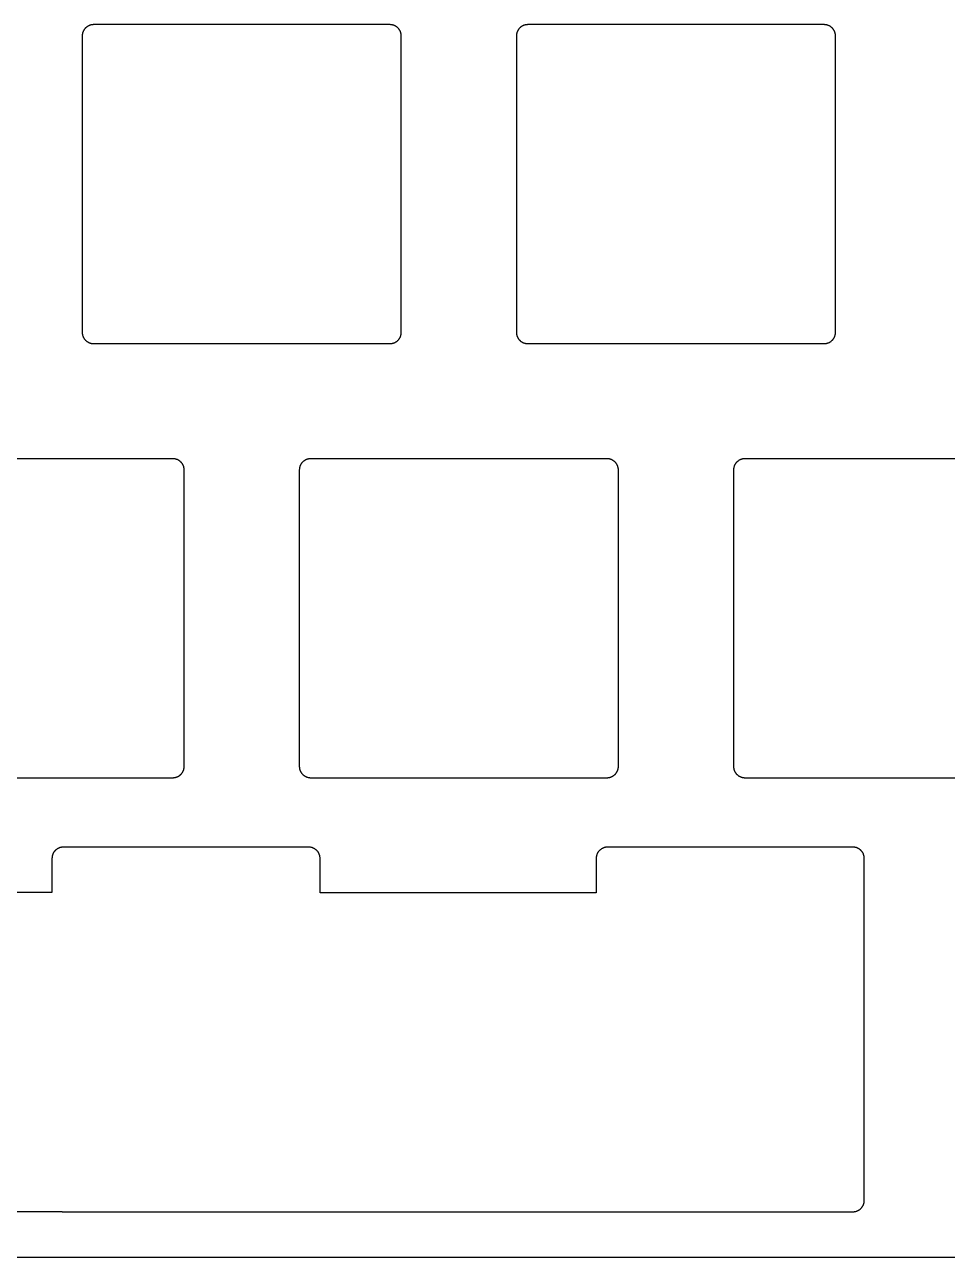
# Model space of a CAD drawing. Header units: millimetres. Extents: x -2014 to -1710, y 1046 to 1151.
# Drawn here: x -1866.6 to -1826.2, y 1051.6 to 1105.7 of the extents above; entities that cross this region are included whole.
import ezdxf

# ---------------------------------------------------------------- set-up
doc = ezdxf.new("R2010")
doc.units = ezdxf.units.MM
doc.layers.add('Layer 01', color=1, linetype='Continuous', true_color=0xff0000)

msp = doc.modelspace()

# ---------------------------------------------------------------- linework, layer by layer
at = {"layer": 'Layer 01', "color": 254, "true_color": 0xcad1ee}
for points in [[(-1863.61549, 1105.705865), (-1863.632561, 1105.705574), (-1863.649611, 1105.7047), (-1863.666622, 1105.703244), (-1863.683574, 1105.701208), (-1863.700445, 1105.698595), (-1863.717218, 1105.695407), (-1863.733872, 1105.691649), (-1863.750389, 1105.687324), (-1863.766748, 1105.682438), (-1863.78293, 1105.676996), (-1863.798917, 1105.671004), (-1863.814691, 1105.664471), (-1863.830232, 1105.657403), (-1863.845523, 1105.649808), (-1863.860545, 1105.641695), (-1863.875282, 1105.633075), (-1863.889716, 1105.623956), (-1863.90383, 1105.61435), (-1863.917608, 1105.604268), (-1863.931034, 1105.593721), (-1863.944092, 1105.582722), (-1863.956767, 1105.571283), (-1863.969044, 1105.559419), (-1863.980908, 1105.547142), (-1863.992347, 1105.534467), (-1864.003346, 1105.521409), (-1864.013893, 1105.507983), (-1864.023975, 1105.494205), (-1864.033581, 1105.480091), (-1864.0427, 1105.465657), (-1864.051321, 1105.45092), (-1864.059433, 1105.435898), (-1864.067028, 1105.420607), (-1864.074096, 1105.405066), (-1864.080629, 1105.389292), (-1864.086621, 1105.373305), (-1864.092063, 1105.357122), (-1864.096949, 1105.340764), (-1864.101274, 1105.324247), (-1864.105032, 1105.307593), (-1864.10822, 1105.29082), (-1864.110833, 1105.273949), (-1864.112869, 1105.256997), (-1864.114325, 1105.239986), (-1864.115199, 1105.222936), (-1864.11549, 1105.205865)], [(-1850.61549, 1105.705865), (-1863.61549, 1105.705865)], [(-1850.11549, 1105.205865), (-1850.115782, 1105.222936), (-1850.116656, 1105.239986), (-1850.118112, 1105.256997), (-1850.120147, 1105.273949), (-1850.122761, 1105.29082), (-1850.125948, 1105.307593), (-1850.129707, 1105.324247), (-1850.134032, 1105.340764), (-1850.138918, 1105.357122), (-1850.14436, 1105.373305), (-1850.150351, 1105.389292), (-1850.156885, 1105.405066), (-1850.163953, 1105.420607), (-1850.171548, 1105.435898), (-1850.17966, 1105.45092), (-1850.188281, 1105.465657), (-1850.197399, 1105.480091), (-1850.207005, 1105.494205), (-1850.217088, 1105.507983), (-1850.227635, 1105.521409), (-1850.238634, 1105.534467), (-1850.250072, 1105.547142), (-1850.261937, 1105.559419), (-1850.274214, 1105.571283), (-1850.286888, 1105.582722), (-1850.299946, 1105.593721), (-1850.313372, 1105.604268), (-1850.32715, 1105.61435), (-1850.341264, 1105.623956), (-1850.355698, 1105.633075), (-1850.370435, 1105.641695), (-1850.385458, 1105.649808), (-1850.400749, 1105.657403), (-1850.41629, 1105.664471), (-1850.432063, 1105.671004), (-1850.44805, 1105.676996), (-1850.464233, 1105.682438), (-1850.480592, 1105.687324), (-1850.497108, 1105.691649), (-1850.513762, 1105.695407), (-1850.530535, 1105.698595), (-1850.547407, 1105.701208), (-1850.564358, 1105.703244), (-1850.581369, 1105.7047), (-1850.59842, 1105.705574), (-1850.61549, 1105.705865)], [(-1844.56549, 1105.705865), (-1844.582561, 1105.705574), (-1844.599611, 1105.7047), (-1844.616622, 1105.703244), (-1844.633574, 1105.701208), (-1844.650445, 1105.698595), (-1844.667218, 1105.695407), (-1844.683872, 1105.691649), (-1844.700389, 1105.687324), (-1844.716748, 1105.682438), (-1844.73293, 1105.676996), (-1844.748917, 1105.671004), (-1844.764691, 1105.664471), (-1844.780232, 1105.657403), (-1844.795523, 1105.649808), (-1844.810545, 1105.641695), (-1844.825282, 1105.633075), (-1844.839716, 1105.623956), (-1844.85383, 1105.61435), (-1844.867608, 1105.604268), (-1844.881034, 1105.593721), (-1844.894092, 1105.582722), (-1844.906767, 1105.571283), (-1844.919044, 1105.559419), (-1844.930908, 1105.547142), (-1844.942347, 1105.534467), (-1844.953346, 1105.521409), (-1844.963893, 1105.507983), (-1844.973975, 1105.494205), (-1844.983581, 1105.480091), (-1844.9927, 1105.465657), (-1845.001321, 1105.45092), (-1845.009433, 1105.435898), (-1845.017028, 1105.420607), (-1845.024096, 1105.405066), (-1845.030629, 1105.389292), (-1845.036621, 1105.373305), (-1845.042063, 1105.357122), (-1845.046949, 1105.340764), (-1845.051274, 1105.324247), (-1845.055032, 1105.307593), (-1845.05822, 1105.29082), (-1845.060833, 1105.273949), (-1845.062869, 1105.256997), (-1845.064325, 1105.239986), (-1845.065199, 1105.222936), (-1845.06549, 1105.205865)], [(-1831.56549, 1105.705865), (-1844.56549, 1105.705865)], [(-1831.06549, 1105.205865), (-1831.065782, 1105.222936), (-1831.066656, 1105.239986), (-1831.068112, 1105.256997), (-1831.070147, 1105.273949), (-1831.072761, 1105.29082), (-1831.075948, 1105.307593), (-1831.079707, 1105.324247), (-1831.084032, 1105.340764), (-1831.088918, 1105.357122), (-1831.09436, 1105.373305), (-1831.100351, 1105.389292), (-1831.106885, 1105.405066), (-1831.113953, 1105.420607), (-1831.121548, 1105.435898), (-1831.12966, 1105.45092), (-1831.138281, 1105.465657), (-1831.147399, 1105.480091), (-1831.157005, 1105.494205), (-1831.167088, 1105.507983), (-1831.177635, 1105.521409), (-1831.188634, 1105.534467), (-1831.200072, 1105.547142), (-1831.211937, 1105.559419), (-1831.224214, 1105.571283), (-1831.236888, 1105.582722), (-1831.249946, 1105.593721), (-1831.263372, 1105.604268), (-1831.27715, 1105.61435), (-1831.291264, 1105.623956), (-1831.305698, 1105.633075), (-1831.320435, 1105.641695), (-1831.335458, 1105.649808), (-1831.350749, 1105.657403), (-1831.36629, 1105.664471), (-1831.382063, 1105.671004), (-1831.39805, 1105.676996), (-1831.414233, 1105.682438), (-1831.430592, 1105.687324), (-1831.447108, 1105.691649), (-1831.463762, 1105.695407), (-1831.480535, 1105.698595), (-1831.497407, 1105.701208), (-1831.514358, 1105.703244), (-1831.531369, 1105.7047), (-1831.54842, 1105.705574), (-1831.56549, 1105.705865)], [(-1864.11549, 1105.205865), (-1864.11549, 1092.205865)], [(-1850.11549, 1092.205865), (-1850.11549, 1105.205865)], [(-1845.06549, 1105.205865), (-1845.06549, 1092.205865)], [(-1831.06549, 1104.711898), (-1831.06549, 1105.205865)], [(-1831.065472, 1104.705847), (-1831.06549, 1104.711898)], [(-1831.065472, 1092.705847), (-1831.065472, 1104.705847)], [(-1831.06549, 1092.699795), (-1831.065472, 1092.705847)], [(-1831.06549, 1092.205865), (-1831.06549, 1092.699795)], [(-1864.11549, 1092.205865), (-1864.115199, 1092.188795), (-1864.114325, 1092.171744), (-1864.112869, 1092.154733), (-1864.110833, 1092.137782), (-1864.10822, 1092.12091), (-1864.105032, 1092.104137), (-1864.101274, 1092.087483), (-1864.096949, 1092.070967), (-1864.092063, 1092.054608), (-1864.086621, 1092.038425), (-1864.080629, 1092.022438), (-1864.074096, 1092.006665), (-1864.067028, 1091.991123), (-1864.059433, 1091.975833), (-1864.051321, 1091.96081), (-1864.0427, 1091.946073), (-1864.033581, 1091.931639), (-1864.023975, 1091.917525), (-1864.013893, 1091.903747), (-1864.003346, 1091.890321), (-1863.992347, 1091.877263), (-1863.980908, 1091.864589), (-1863.969044, 1091.852312), (-1863.956767, 1091.840447), (-1863.944092, 1091.829009), (-1863.931034, 1091.81801), (-1863.917608, 1091.807463), (-1863.90383, 1091.79738), (-1863.889716, 1091.787774), (-1863.875282, 1091.778656), (-1863.860545, 1091.770035), (-1863.845523, 1091.761923), (-1863.830232, 1091.754328), (-1863.814691, 1091.74726), (-1863.798917, 1091.740726), (-1863.78293, 1091.734735), (-1863.766748, 1091.729293), (-1863.750389, 1091.724407), (-1863.733872, 1091.720082), (-1863.717218, 1091.716323), (-1863.700445, 1091.713135), (-1863.683574, 1091.710522), (-1863.666622, 1091.708487), (-1863.649611, 1091.707031), (-1863.632561, 1091.706157), (-1863.61549, 1091.705865)], [(-1850.61549, 1091.705865), (-1850.59842, 1091.706157), (-1850.581369, 1091.707031), (-1850.564358, 1091.708487), (-1850.547407, 1091.710522), (-1850.530535, 1091.713135), (-1850.513762, 1091.716323), (-1850.497108, 1091.720082), (-1850.480592, 1091.724407), (-1850.464233, 1091.729293), (-1850.44805, 1091.734735), (-1850.432063, 1091.740726), (-1850.41629, 1091.74726), (-1850.400749, 1091.754328), (-1850.385458, 1091.761923), (-1850.370435, 1091.770035), (-1850.355698, 1091.778656), (-1850.341264, 1091.787774), (-1850.32715, 1091.79738), (-1850.313372, 1091.807463), (-1850.299946, 1091.81801), (-1850.286888, 1091.829009), (-1850.274214, 1091.840447), (-1850.261937, 1091.852312), (-1850.250072, 1091.864589), (-1850.238634, 1091.877263), (-1850.227635, 1091.890321), (-1850.217088, 1091.903747), (-1850.207005, 1091.917525), (-1850.197399, 1091.931639), (-1850.188281, 1091.946073), (-1850.17966, 1091.96081), (-1850.171548, 1091.975833), (-1850.163953, 1091.991123), (-1850.156885, 1092.006665), (-1850.150351, 1092.022438), (-1850.14436, 1092.038425), (-1850.138918, 1092.054608), (-1850.134032, 1092.070967), (-1850.129707, 1092.087483), (-1850.125948, 1092.104137), (-1850.122761, 1092.12091), (-1850.120147, 1092.137782), (-1850.118112, 1092.154733), (-1850.116656, 1092.171744), (-1850.115782, 1092.188795), (-1850.11549, 1092.205865)], [(-1845.06549, 1092.205865), (-1845.065199, 1092.188795), (-1845.064325, 1092.171744), (-1845.062869, 1092.154733), (-1845.060833, 1092.137782), (-1845.05822, 1092.12091), (-1845.055032, 1092.104137), (-1845.051274, 1092.087483), (-1845.046949, 1092.070967), (-1845.042063, 1092.054608), (-1845.036621, 1092.038425), (-1845.030629, 1092.022438), (-1845.024096, 1092.006665), (-1845.017028, 1091.991123), (-1845.009433, 1091.975833), (-1845.001321, 1091.96081), (-1844.9927, 1091.946073), (-1844.983581, 1091.931639), (-1844.973975, 1091.917525), (-1844.963893, 1091.903747), (-1844.953346, 1091.890321), (-1844.942347, 1091.877263), (-1844.930908, 1091.864589), (-1844.919044, 1091.852312), (-1844.906767, 1091.840447), (-1844.894092, 1091.829009), (-1844.881034, 1091.81801), (-1844.867608, 1091.807463), (-1844.85383, 1091.79738), (-1844.839716, 1091.787774), (-1844.825282, 1091.778656), (-1844.810545, 1091.770035), (-1844.795523, 1091.761923), (-1844.780232, 1091.754328), (-1844.764691, 1091.74726), (-1844.748917, 1091.740726), (-1844.73293, 1091.734735), (-1844.716748, 1091.729293), (-1844.700389, 1091.724407), (-1844.683872, 1091.720082), (-1844.667218, 1091.716323), (-1844.650445, 1091.713135), (-1844.633574, 1091.710522), (-1844.616622, 1091.708487), (-1844.599611, 1091.707031), (-1844.582561, 1091.706157), (-1844.56549, 1091.705865)], [(-1831.56549, 1091.705865), (-1831.54842, 1091.706157), (-1831.531369, 1091.707031), (-1831.514358, 1091.708487), (-1831.497407, 1091.710522), (-1831.480535, 1091.713135), (-1831.463762, 1091.716323), (-1831.447108, 1091.720082), (-1831.430592, 1091.724407), (-1831.414233, 1091.729293), (-1831.39805, 1091.734735), (-1831.382063, 1091.740726), (-1831.36629, 1091.74726), (-1831.350749, 1091.754328), (-1831.335458, 1091.761923), (-1831.320435, 1091.770035), (-1831.305698, 1091.778656), (-1831.291264, 1091.787774), (-1831.27715, 1091.79738), (-1831.263372, 1091.807463), (-1831.249946, 1091.81801), (-1831.236888, 1091.829009), (-1831.224214, 1091.840447), (-1831.211937, 1091.852312), (-1831.200072, 1091.864589), (-1831.188634, 1091.877263), (-1831.177635, 1091.890321), (-1831.167088, 1091.903747), (-1831.157005, 1091.917525), (-1831.147399, 1091.931639), (-1831.138281, 1091.946073), (-1831.12966, 1091.96081), (-1831.121548, 1091.975833), (-1831.113953, 1091.991123), (-1831.106885, 1092.006665), (-1831.100351, 1092.022438), (-1831.09436, 1092.038425), (-1831.088918, 1092.054608), (-1831.084032, 1092.070967), (-1831.079707, 1092.087483), (-1831.075948, 1092.104137), (-1831.072761, 1092.12091), (-1831.070147, 1092.137782), (-1831.068112, 1092.154733), (-1831.066656, 1092.171744), (-1831.065782, 1092.188795), (-1831.06549, 1092.205865)], [(-1863.61549, 1091.705865), (-1863.121542, 1091.705865)], [(-1863.121542, 1091.705865), (-1863.115494, 1091.705847)], [(-1863.115494, 1091.705847), (-1851.115458, 1091.705847)], [(-1851.115458, 1091.705847), (-1851.109439, 1091.705865)], [(-1851.109439, 1091.705865), (-1850.61549, 1091.705865)], [(-1844.56549, 1091.705865), (-1844.071523, 1091.705865)], [(-1844.071523, 1091.705865), (-1844.065475, 1091.705847)], [(-1844.065475, 1091.705847), (-1832.065472, 1091.705847)], [(-1832.065472, 1091.705847), (-1832.059421, 1091.705865)], [(-1832.059421, 1091.705865), (-1831.56549, 1091.705865)], [(-1860.14049, 1086.655865), (-1873.14049, 1086.655865)], [(-1859.64049, 1086.155865), (-1859.640782, 1086.172936), (-1859.641656, 1086.189986), (-1859.643112, 1086.206997), (-1859.645147, 1086.223949), (-1859.647761, 1086.24082), (-1859.650948, 1086.257593), (-1859.654707, 1086.274247), (-1859.659032, 1086.290764), (-1859.663918, 1086.307122), (-1859.66936, 1086.323305), (-1859.675351, 1086.339292), (-1859.681885, 1086.355066), (-1859.688953, 1086.370607), (-1859.696548, 1086.385898), (-1859.70466, 1086.40092), (-1859.713281, 1086.415657), (-1859.722399, 1086.430091), (-1859.732005, 1086.444205), (-1859.742088, 1086.457983), (-1859.752635, 1086.471409), (-1859.763634, 1086.484467), (-1859.775072, 1086.497142), (-1859.786937, 1086.509419), (-1859.799214, 1086.521283), (-1859.811888, 1086.532722), (-1859.824946, 1086.543721), (-1859.838372, 1086.554268), (-1859.85215, 1086.56435), (-1859.866264, 1086.573956), (-1859.880698, 1086.583075), (-1859.895435, 1086.591695), (-1859.910458, 1086.599808), (-1859.925749, 1086.607403), (-1859.94129, 1086.614471), (-1859.957063, 1086.621004), (-1859.97305, 1086.626996), (-1859.989233, 1086.632438), (-1860.005592, 1086.637324), (-1860.022108, 1086.641649), (-1860.038762, 1086.645407), (-1860.055535, 1086.648595), (-1860.072407, 1086.651208), (-1860.089358, 1086.653244), (-1860.106369, 1086.6547), (-1860.12342, 1086.655574), (-1860.14049, 1086.655865)], [(-1854.09049, 1086.655865), (-1854.107561, 1086.655574), (-1854.124611, 1086.6547), (-1854.141622, 1086.653244), (-1854.158574, 1086.651208), (-1854.175445, 1086.648595), (-1854.192218, 1086.645407), (-1854.208872, 1086.641649), (-1854.225389, 1086.637324), (-1854.241748, 1086.632438), (-1854.25793, 1086.626996), (-1854.273917, 1086.621004), (-1854.289691, 1086.614471), (-1854.305232, 1086.607403), (-1854.320523, 1086.599808), (-1854.335545, 1086.591695), (-1854.350282, 1086.583075), (-1854.364716, 1086.573956), (-1854.37883, 1086.56435), (-1854.392608, 1086.554268), (-1854.406034, 1086.543721), (-1854.419092, 1086.532722), (-1854.431767, 1086.521283), (-1854.444044, 1086.509419), (-1854.455908, 1086.497142), (-1854.467347, 1086.484467), (-1854.478346, 1086.471409), (-1854.488893, 1086.457983), (-1854.498975, 1086.444205), (-1854.508581, 1086.430091), (-1854.5177, 1086.415657), (-1854.526321, 1086.40092), (-1854.534433, 1086.385898), (-1854.542028, 1086.370607), (-1854.549096, 1086.355066), (-1854.555629, 1086.339292), (-1854.561621, 1086.323305), (-1854.567063, 1086.307122), (-1854.571949, 1086.290764), (-1854.576274, 1086.274247), (-1854.580032, 1086.257593), (-1854.58322, 1086.24082), (-1854.585833, 1086.223949), (-1854.587869, 1086.206997), (-1854.589325, 1086.189986), (-1854.590199, 1086.172936), (-1854.59049, 1086.155865)], [(-1841.09049, 1086.655865), (-1854.09049, 1086.655865)], [(-1840.59049, 1086.155865), (-1840.590782, 1086.172936), (-1840.591656, 1086.189986), (-1840.593112, 1086.206997), (-1840.595147, 1086.223949), (-1840.597761, 1086.24082), (-1840.600948, 1086.257593), (-1840.604707, 1086.274247), (-1840.609032, 1086.290764), (-1840.613918, 1086.307122), (-1840.61936, 1086.323305), (-1840.625351, 1086.339292), (-1840.631885, 1086.355066), (-1840.638953, 1086.370607), (-1840.646548, 1086.385898), (-1840.65466, 1086.40092), (-1840.663281, 1086.415657), (-1840.672399, 1086.430091), (-1840.682005, 1086.444205), (-1840.692088, 1086.457983), (-1840.702635, 1086.471409), (-1840.713634, 1086.484467), (-1840.725072, 1086.497142), (-1840.736937, 1086.509419), (-1840.749214, 1086.521283), (-1840.761888, 1086.532722), (-1840.774946, 1086.543721), (-1840.788372, 1086.554268), (-1840.80215, 1086.56435), (-1840.816264, 1086.573956), (-1840.830698, 1086.583075), (-1840.845435, 1086.591695), (-1840.860458, 1086.599808), (-1840.875749, 1086.607403), (-1840.89129, 1086.614471), (-1840.907063, 1086.621004), (-1840.92305, 1086.626996), (-1840.939233, 1086.632438), (-1840.955592, 1086.637324), (-1840.972108, 1086.641649), (-1840.988762, 1086.645407), (-1841.005535, 1086.648595), (-1841.022407, 1086.651208), (-1841.039358, 1086.653244), (-1841.056369, 1086.6547), (-1841.07342, 1086.655574), (-1841.09049, 1086.655865)], [(-1835.04049, 1086.655865), (-1835.057561, 1086.655574), (-1835.074611, 1086.6547), (-1835.091622, 1086.653244), (-1835.108574, 1086.651208), (-1835.125445, 1086.648595), (-1835.142218, 1086.645407), (-1835.158872, 1086.641649), (-1835.175389, 1086.637324), (-1835.191748, 1086.632438), (-1835.20793, 1086.626996), (-1835.223917, 1086.621004), (-1835.239691, 1086.614471), (-1835.255232, 1086.607403), (-1835.270523, 1086.599808), (-1835.285545, 1086.591695), (-1835.300282, 1086.583075), (-1835.314716, 1086.573956), (-1835.32883, 1086.56435), (-1835.342608, 1086.554268), (-1835.356034, 1086.543721), (-1835.369092, 1086.532722), (-1835.381767, 1086.521283), (-1835.394044, 1086.509419), (-1835.405908, 1086.497142), (-1835.417347, 1086.484467), (-1835.428346, 1086.471409), (-1835.438893, 1086.457983), (-1835.448975, 1086.444205), (-1835.458581, 1086.430091), (-1835.4677, 1086.415657), (-1835.476321, 1086.40092), (-1835.484433, 1086.385898), (-1835.492028, 1086.370607), (-1835.499096, 1086.355066), (-1835.505629, 1086.339292), (-1835.511621, 1086.323305), (-1835.517063, 1086.307122), (-1835.521949, 1086.290764), (-1835.526274, 1086.274247), (-1835.530032, 1086.257593), (-1835.53322, 1086.24082), (-1835.535833, 1086.223949), (-1835.537869, 1086.206997), (-1835.539325, 1086.189986), (-1835.540199, 1086.172936), (-1835.54049, 1086.155865)], [(-1822.04049, 1086.655865), (-1835.04049, 1086.655865)], [(-1859.64049, 1073.155865), (-1859.64049, 1086.155865)], [(-1854.59049, 1086.155865), (-1854.59049, 1073.155865)], [(-1840.59049, 1073.155865), (-1840.59049, 1086.155865)], [(-1835.54049, 1086.155865), (-1835.54049, 1073.155865)], [(-1860.14049, 1072.655865), (-1860.12342, 1072.656157), (-1860.106369, 1072.657031), (-1860.089358, 1072.658487), (-1860.072407, 1072.660522), (-1860.055535, 1072.663135), (-1860.038762, 1072.666323), (-1860.022108, 1072.670082), (-1860.005592, 1072.674407), (-1859.989233, 1072.679293), (-1859.97305, 1072.684735), (-1859.957063, 1072.690726), (-1859.94129, 1072.69726), (-1859.925749, 1072.704328), (-1859.910458, 1072.711923), (-1859.895435, 1072.720035), (-1859.880698, 1072.728656), (-1859.866264, 1072.737774), (-1859.85215, 1072.74738), (-1859.838372, 1072.757463), (-1859.824946, 1072.76801), (-1859.811888, 1072.779009), (-1859.799214, 1072.790447), (-1859.786937, 1072.802312), (-1859.775072, 1072.814589), (-1859.763634, 1072.827263), (-1859.752635, 1072.840321), (-1859.742088, 1072.853747), (-1859.732005, 1072.867525), (-1859.722399, 1072.881639), (-1859.713281, 1072.896073), (-1859.70466, 1072.91081), (-1859.696548, 1072.925833), (-1859.688953, 1072.941123), (-1859.681885, 1072.956665), (-1859.675351, 1072.972438), (-1859.66936, 1072.988425), (-1859.663918, 1073.004608), (-1859.659032, 1073.020967), (-1859.654707, 1073.037483), (-1859.650948, 1073.054137), (-1859.647761, 1073.07091), (-1859.645147, 1073.087782), (-1859.643112, 1073.104733), (-1859.641656, 1073.121744), (-1859.640782, 1073.138795), (-1859.64049, 1073.155865)], [(-1854.59049, 1073.155865), (-1854.590199, 1073.138795), (-1854.589325, 1073.121744), (-1854.587869, 1073.104733), (-1854.585833, 1073.087782), (-1854.58322, 1073.07091), (-1854.580032, 1073.054137), (-1854.576274, 1073.037483), (-1854.571949, 1073.020967), (-1854.567063, 1073.004608), (-1854.561621, 1072.988425), (-1854.555629, 1072.972438), (-1854.549096, 1072.956665), (-1854.542028, 1072.941123), (-1854.534433, 1072.925833), (-1854.526321, 1072.91081), (-1854.5177, 1072.896073), (-1854.508581, 1072.881639), (-1854.498975, 1072.867525), (-1854.488893, 1072.853747), (-1854.478346, 1072.840321), (-1854.467347, 1072.827263), (-1854.455908, 1072.814589), (-1854.444044, 1072.802312), (-1854.431767, 1072.790447), (-1854.419092, 1072.779009), (-1854.406034, 1072.76801), (-1854.392608, 1072.757463), (-1854.37883, 1072.74738), (-1854.364716, 1072.737774), (-1854.350282, 1072.728656), (-1854.335545, 1072.720035), (-1854.320523, 1072.711923), (-1854.305232, 1072.704328), (-1854.289691, 1072.69726), (-1854.273917, 1072.690726), (-1854.25793, 1072.684735), (-1854.241748, 1072.679293), (-1854.225389, 1072.674407), (-1854.208872, 1072.670082), (-1854.192218, 1072.666323), (-1854.175445, 1072.663135), (-1854.158574, 1072.660522), (-1854.141622, 1072.658487), (-1854.124611, 1072.657031), (-1854.107561, 1072.656157), (-1854.09049, 1072.655865)], [(-1841.09049, 1072.655865), (-1841.07342, 1072.656157), (-1841.056369, 1072.657031), (-1841.039358, 1072.658487), (-1841.022407, 1072.660522), (-1841.005535, 1072.663135), (-1840.988762, 1072.666323), (-1840.972108, 1072.670082), (-1840.955592, 1072.674407), (-1840.939233, 1072.679293), (-1840.92305, 1072.684735), (-1840.907063, 1072.690726), (-1840.89129, 1072.69726), (-1840.875749, 1072.704328), (-1840.860458, 1072.711923), (-1840.845435, 1072.720035), (-1840.830698, 1072.728656), (-1840.816264, 1072.737774), (-1840.80215, 1072.74738), (-1840.788372, 1072.757463), (-1840.774946, 1072.76801), (-1840.761888, 1072.779009), (-1840.749214, 1072.790447), (-1840.736937, 1072.802312), (-1840.725072, 1072.814589), (-1840.713634, 1072.827263), (-1840.702635, 1072.840321), (-1840.692088, 1072.853747), (-1840.682005, 1072.867525), (-1840.672399, 1072.881639), (-1840.663281, 1072.896073), (-1840.65466, 1072.91081), (-1840.646548, 1072.925833), (-1840.638953, 1072.941123), (-1840.631885, 1072.956665), (-1840.625351, 1072.972438), (-1840.61936, 1072.988425), (-1840.613918, 1073.004608), (-1840.609032, 1073.020967), (-1840.604707, 1073.037483), (-1840.600948, 1073.054137), (-1840.597761, 1073.07091), (-1840.595147, 1073.087782), (-1840.593112, 1073.104733), (-1840.591656, 1073.121744), (-1840.590782, 1073.138795), (-1840.59049, 1073.155865)], [(-1835.54049, 1073.155865), (-1835.540199, 1073.138795), (-1835.539325, 1073.121744), (-1835.537869, 1073.104733), (-1835.535833, 1073.087782), (-1835.53322, 1073.07091), (-1835.530032, 1073.054137), (-1835.526274, 1073.037483), (-1835.521949, 1073.020967), (-1835.517063, 1073.004608), (-1835.511621, 1072.988425), (-1835.505629, 1072.972438), (-1835.499096, 1072.956665), (-1835.492028, 1072.941123), (-1835.484433, 1072.925833), (-1835.476321, 1072.91081), (-1835.4677, 1072.896073), (-1835.458581, 1072.881639), (-1835.448975, 1072.867525), (-1835.438893, 1072.853747), (-1835.428346, 1072.840321), (-1835.417347, 1072.827263), (-1835.405908, 1072.814589), (-1835.394044, 1072.802312), (-1835.381767, 1072.790447), (-1835.369092, 1072.779009), (-1835.356034, 1072.76801), (-1835.342608, 1072.757463), (-1835.32883, 1072.74738), (-1835.314716, 1072.737774), (-1835.300282, 1072.728656), (-1835.285545, 1072.720035), (-1835.270523, 1072.711923), (-1835.255232, 1072.704328), (-1835.239691, 1072.69726), (-1835.223917, 1072.690726), (-1835.20793, 1072.684735), (-1835.191748, 1072.679293), (-1835.175389, 1072.674407), (-1835.158872, 1072.670082), (-1835.142218, 1072.666323), (-1835.125445, 1072.663135), (-1835.108574, 1072.660522), (-1835.091622, 1072.658487), (-1835.074611, 1072.657031), (-1835.057561, 1072.656157), (-1835.04049, 1072.655865)], [(-1873.14049, 1072.655865), (-1860.14049, 1072.655865)], [(-1854.09049, 1072.655865), (-1841.09049, 1072.655865)], [(-1835.04049, 1072.655865), (-1822.04049, 1072.655865)], [(-1864.941428, 1069.609575), (-1864.958499, 1069.609283), (-1864.97555, 1069.608409), (-1864.99256, 1069.606953), (-1865.009512, 1069.604918), (-1865.026384, 1069.602305), (-1865.043156, 1069.599117), (-1865.059811, 1069.595358), (-1865.076327, 1069.591033), (-1865.092686, 1069.586147), (-1865.108868, 1069.580705), (-1865.124855, 1069.574714), (-1865.140629, 1069.56818), (-1865.15617, 1069.561112), (-1865.171461, 1069.553517), (-1865.186483, 1069.545405), (-1865.20122, 1069.536784), (-1865.215654, 1069.527666), (-1865.229768, 1069.51806), (-1865.243547, 1069.507977), (-1865.256972, 1069.49743), (-1865.27003, 1069.486431), (-1865.282705, 1069.474993), (-1865.294982, 1069.463128), (-1865.306846, 1069.450851), (-1865.318285, 1069.438176), (-1865.329284, 1069.425119), (-1865.339831, 1069.411693), (-1865.349913, 1069.397915), (-1865.359519, 1069.383801), (-1865.368638, 1069.369367), (-1865.377258, 1069.35463), (-1865.385371, 1069.339607), (-1865.392966, 1069.324316), (-1865.400034, 1069.308775), (-1865.406567, 1069.293002), (-1865.412559, 1069.277014), (-1865.418001, 1069.260832), (-1865.422887, 1069.244473), (-1865.427212, 1069.227957), (-1865.43097, 1069.211303), (-1865.434158, 1069.19453), (-1865.436771, 1069.177658), (-1865.438807, 1069.160707), (-1865.440262, 1069.143696), (-1865.441137, 1069.126645), (-1865.441428, 1069.109575)], [(-1860.182882, 1069.609578), (-1864.941428, 1069.609575)], [(-1860.178906, 1069.609594), (-1860.182882, 1069.609578)], [(-1854.178906, 1069.609595), (-1860.178906, 1069.609594)], [(-1853.678906, 1069.109596), (-1853.679198, 1069.126666), (-1853.680072, 1069.143717), (-1853.681528, 1069.160728), (-1853.683563, 1069.177679), (-1853.686176, 1069.194551), (-1853.689364, 1069.211324), (-1853.693123, 1069.227978), (-1853.697448, 1069.244494), (-1853.702334, 1069.260853), (-1853.707776, 1069.277035), (-1853.713767, 1069.293023), (-1853.720301, 1069.308796), (-1853.727369, 1069.324337), (-1853.734964, 1069.339628), (-1853.743076, 1069.354651), (-1853.751697, 1069.369388), (-1853.760815, 1069.383822), (-1853.770421, 1069.397936), (-1853.780504, 1069.411714), (-1853.791051, 1069.42514), (-1853.80205, 1069.438197), (-1853.813488, 1069.450872), (-1853.825353, 1069.463149), (-1853.83763, 1069.475014), (-1853.850304, 1069.486452), (-1853.863362, 1069.497451), (-1853.876788, 1069.507998), (-1853.890566, 1069.518081), (-1853.90468, 1069.527687), (-1853.919114, 1069.536805), (-1853.933851, 1069.545426), (-1853.948874, 1069.553538), (-1853.964165, 1069.561133), (-1853.979706, 1069.568201), (-1853.995479, 1069.574735), (-1854.011466, 1069.580726), (-1854.027649, 1069.586168), (-1854.044008, 1069.591054), (-1854.060524, 1069.595379), (-1854.077178, 1069.599138), (-1854.093951, 1069.602325), (-1854.110823, 1069.604938), (-1854.127774, 1069.606974), (-1854.144785, 1069.60843), (-1854.161836, 1069.609304), (-1854.178906, 1069.609595)], [(-1841.06545, 1069.609593), (-1841.082521, 1069.609301), (-1841.099572, 1069.608427), (-1841.116582, 1069.606972), (-1841.133534, 1069.604936), (-1841.150406, 1069.602323), (-1841.167178, 1069.599135), (-1841.183833, 1069.595376), (-1841.200349, 1069.591052), (-1841.216708, 1069.586165), (-1841.23289, 1069.580723), (-1841.248878, 1069.574732), (-1841.264651, 1069.568199), (-1841.280192, 1069.56113), (-1841.295483, 1069.553535), (-1841.310506, 1069.545423), (-1841.325242, 1069.536803), (-1841.339676, 1069.527684), (-1841.353791, 1069.518078), (-1841.367569, 1069.507995), (-1841.380994, 1069.497449), (-1841.394052, 1069.486449), (-1841.406727, 1069.475011), (-1841.419004, 1069.463146), (-1841.430868, 1069.450869), (-1841.442307, 1069.438195), (-1841.453306, 1069.425137), (-1841.463853, 1069.411711), (-1841.473935, 1069.397933), (-1841.483541, 1069.383819), (-1841.49266, 1069.369385), (-1841.501281, 1069.354648), (-1841.509393, 1069.339625), (-1841.516988, 1069.324335), (-1841.524056, 1069.308793), (-1841.53059, 1069.29302), (-1841.536581, 1069.277033), (-1841.542023, 1069.26085), (-1841.546909, 1069.244491), (-1841.551234, 1069.227975), (-1841.554992, 1069.211321), (-1841.55818, 1069.194548), (-1841.560793, 1069.177676), (-1841.562829, 1069.160725), (-1841.564285, 1069.143714), (-1841.565159, 1069.126663), (-1841.56545, 1069.109593)], [(-1830.302929, 1069.609593), (-1841.06545, 1069.609593)], [(-1829.802929, 1069.109593), (-1829.803221, 1069.126663), (-1829.804095, 1069.143714), (-1829.805551, 1069.160725), (-1829.807586, 1069.177676), (-1829.810199, 1069.194548), (-1829.813387, 1069.211321), (-1829.817146, 1069.227975), (-1829.821471, 1069.244491), (-1829.826357, 1069.26085), (-1829.831799, 1069.277033), (-1829.83779, 1069.29302), (-1829.844324, 1069.308793), (-1829.851392, 1069.324335), (-1829.858987, 1069.339625), (-1829.867099, 1069.354648), (-1829.87572, 1069.369385), (-1829.884838, 1069.383819), (-1829.894444, 1069.397933), (-1829.904527, 1069.411711), (-1829.915074, 1069.425137), (-1829.926073, 1069.438195), (-1829.937511, 1069.450869), (-1829.949376, 1069.463146), (-1829.961653, 1069.475011), (-1829.974327, 1069.486449), (-1829.987385, 1069.497449), (-1830.000811, 1069.507995), (-1830.014589, 1069.518078), (-1830.028703, 1069.527684), (-1830.043137, 1069.536803), (-1830.057874, 1069.545423), (-1830.072897, 1069.553535), (-1830.088188, 1069.56113), (-1830.103729, 1069.568199), (-1830.119502, 1069.574732), (-1830.135489, 1069.580723), (-1830.151672, 1069.586165), (-1830.168031, 1069.591052), (-1830.184547, 1069.595376), (-1830.201201, 1069.599135), (-1830.217974, 1069.602323), (-1830.234846, 1069.604936), (-1830.251797, 1069.606972), (-1830.268808, 1069.608427), (-1830.285859, 1069.609301), (-1830.302929, 1069.609593)], [(-1865.441428, 1069.109575), (-1865.441427, 1067.624955)], [(-1853.678906, 1067.60618), (-1853.678906, 1069.109596)], [(-1841.56545, 1069.109593), (-1841.56545, 1067.60618)], [(-1829.802929, 1054.106167), (-1829.802929, 1069.109593)], [(-1865.441427, 1067.624955), (-1889.809187, 1067.624955)], [(-1841.56545, 1067.60618), (-1853.678906, 1067.60618)], [(-1830.302929, 1053.606167), (-1830.285859, 1053.606459), (-1830.268808, 1053.607333), (-1830.251797, 1053.608789), (-1830.234846, 1053.610824), (-1830.217974, 1053.613438), (-1830.201201, 1053.616625), (-1830.184547, 1053.620384), (-1830.168031, 1053.624709), (-1830.151672, 1053.629595), (-1830.135489, 1053.635037), (-1830.119502, 1053.641028), (-1830.103729, 1053.647562), (-1830.088188, 1053.65463), (-1830.072897, 1053.662225), (-1830.057874, 1053.670337), (-1830.043137, 1053.678958), (-1830.028703, 1053.688076), (-1830.014589, 1053.697682), (-1830.000811, 1053.707765), (-1829.987385, 1053.718312), (-1829.974327, 1053.729311), (-1829.961653, 1053.740749), (-1829.949376, 1053.752614), (-1829.937511, 1053.764891), (-1829.926073, 1053.777566), (-1829.915074, 1053.790623), (-1829.904527, 1053.804049), (-1829.894444, 1053.817827), (-1829.884838, 1053.831941), (-1829.87572, 1053.846375), (-1829.867099, 1053.861112), (-1829.858987, 1053.876135), (-1829.851392, 1053.891426), (-1829.844324, 1053.906967), (-1829.83779, 1053.92274), (-1829.831799, 1053.938728), (-1829.826357, 1053.95491), (-1829.821471, 1053.971269), (-1829.817146, 1053.987785), (-1829.813387, 1054.004439), (-1829.810199, 1054.021212), (-1829.807586, 1054.038084), (-1829.805551, 1054.055035), (-1829.804095, 1054.072046), (-1829.803221, 1054.089097), (-1829.802929, 1054.106167)], [(-1875.242448, 1053.624955), (-1865.077191, 1053.624955)], [(-1865.077191, 1053.624955), (-1865.060572, 1053.620573), (-1865.043813, 1053.616764), (-1865.026933, 1053.613534), (-1865.009951, 1053.610887), (-1864.992889, 1053.608824), (-1864.975766, 1053.607349), (-1864.958602, 1053.606463), (-1864.941418, 1053.606167)], [(-1864.941418, 1053.606167), (-1830.302929, 1053.606167)], [(-1786.469375, 1051.605856), (-1956.3366, 1051.605856)]]:
    msp.add_lwpolyline(points, dxfattribs=at)

doc.saveas('drawing.dxf')
